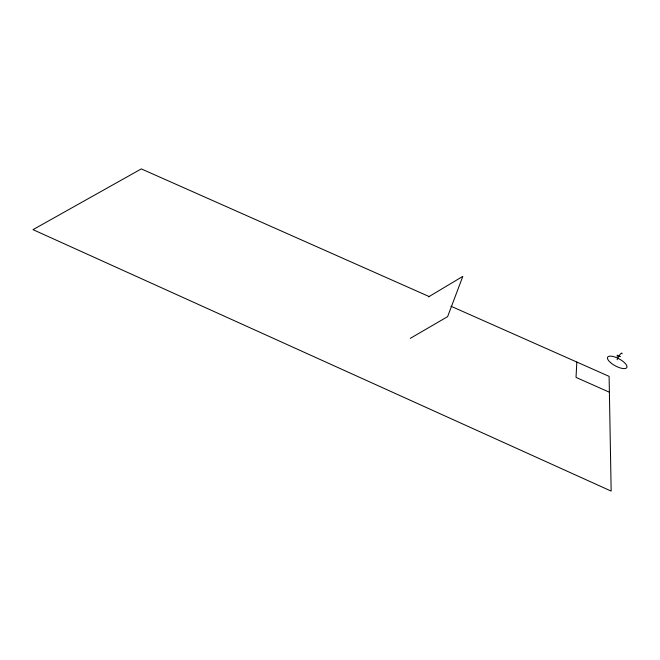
<?xml version="1.0" encoding="UTF-8"?>
<svg xmlns="http://www.w3.org/2000/svg" width="660" height="660" viewBox="0 0 660 660"><rect width="100%" height="100%" fill="white"/><g stroke="black" fill="none" stroke-linecap="round" stroke-linejoin="round"><path stroke-width="0.99" d="M576.84 362.051L576.023 377.388L609.386 392.221M428.464 296.934L462.825 276.367L447.612 316.643L410.231 338.39M620.482 356.639L617.207 355.187L617.257 356.68M429.33 296.637L141.314 168.902L33 229.647L611.16 491.098L609.106 376.365L450.978 306.232M617.108 359.733A7.054 1.485 -64.9 0 1 622.124 353.785M610.467 362.546A10.915 3.977 28.3 0 0 626.736 367.686A10.915 3.977 28.3 0 0 614.427 356.87A10.915 3.977 28.3 0 0 610.467 362.546"/></g></svg>
